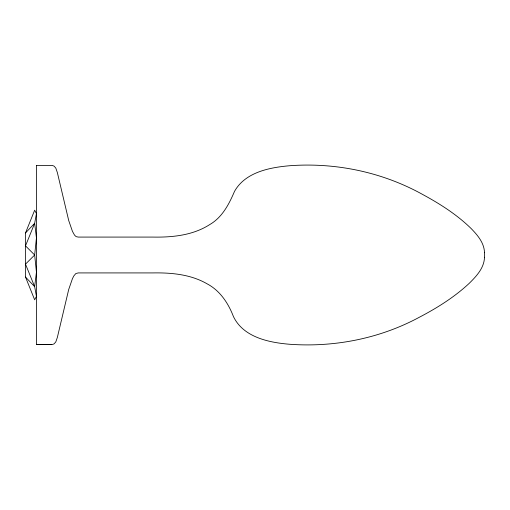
<?xml version="1.0" encoding="UTF-8"?>
<svg xmlns="http://www.w3.org/2000/svg" width="510" height="510" viewBox="0 0 510 510"><rect width="100%" height="100%" fill="white"/><g stroke="black" fill="none" stroke-linecap="round" stroke-linejoin="round"><path stroke-width="0.76" d="M484.474 257.257L484.474 252.743M484.474 257.289C484.239 267.992 476.276 276.388 469.098 283.452C454.276 297.26 436.923 308.078 419.022 317.418C379.599 338.602 334.401 347.431 289.865 344.282C269.025 342.599 243.397 337.352 233.433 316.551C228.327 303.233 220.014 290.604 207.073 283.809C190.746 274.38 171.424 272.601 152.936 272.92L78.26 272.92L75.831 273.558L73.854 275.885L72.452 278.632L68.703 289.501L57.349 337.442L55.807 341.891L54.124 343.842L52.275 344.575L36.439 344.601L51.376 344.581M25.5 232.949L34.661 210.197L36.439 213.607L34.661 223.316L25.5 245.865L34.661 255L36.439 272.149L34.661 286.684L36.439 296.393L34.661 299.803L25.5 277.051L25.5 232.949L34.661 223.316L36.439 237.851L34.661 255L25.5 264.135L34.661 286.684L25.5 277.051M36.439 165.399L52.275 165.425L54.124 166.158L55.807 168.109L57.349 172.558L68.703 220.498L72.452 231.368L74.53 235.123L76.143 236.64L78.26 237.08L152.936 237.08C172.38 237.45 192.869 235.371 209.623 224.649C222.226 217.419 229.016 204.223 234.511 191.384C245.304 172.138 269.682 167.439 289.865 165.718C335.892 162.371 382.538 172.15 422.924 194.622C440.2 203.994 457.005 214.71 471.106 228.512C477.532 235.097 484.321 242.996 484.474 252.711M36.439 165.387L36.439 344.613"/></g></svg>
